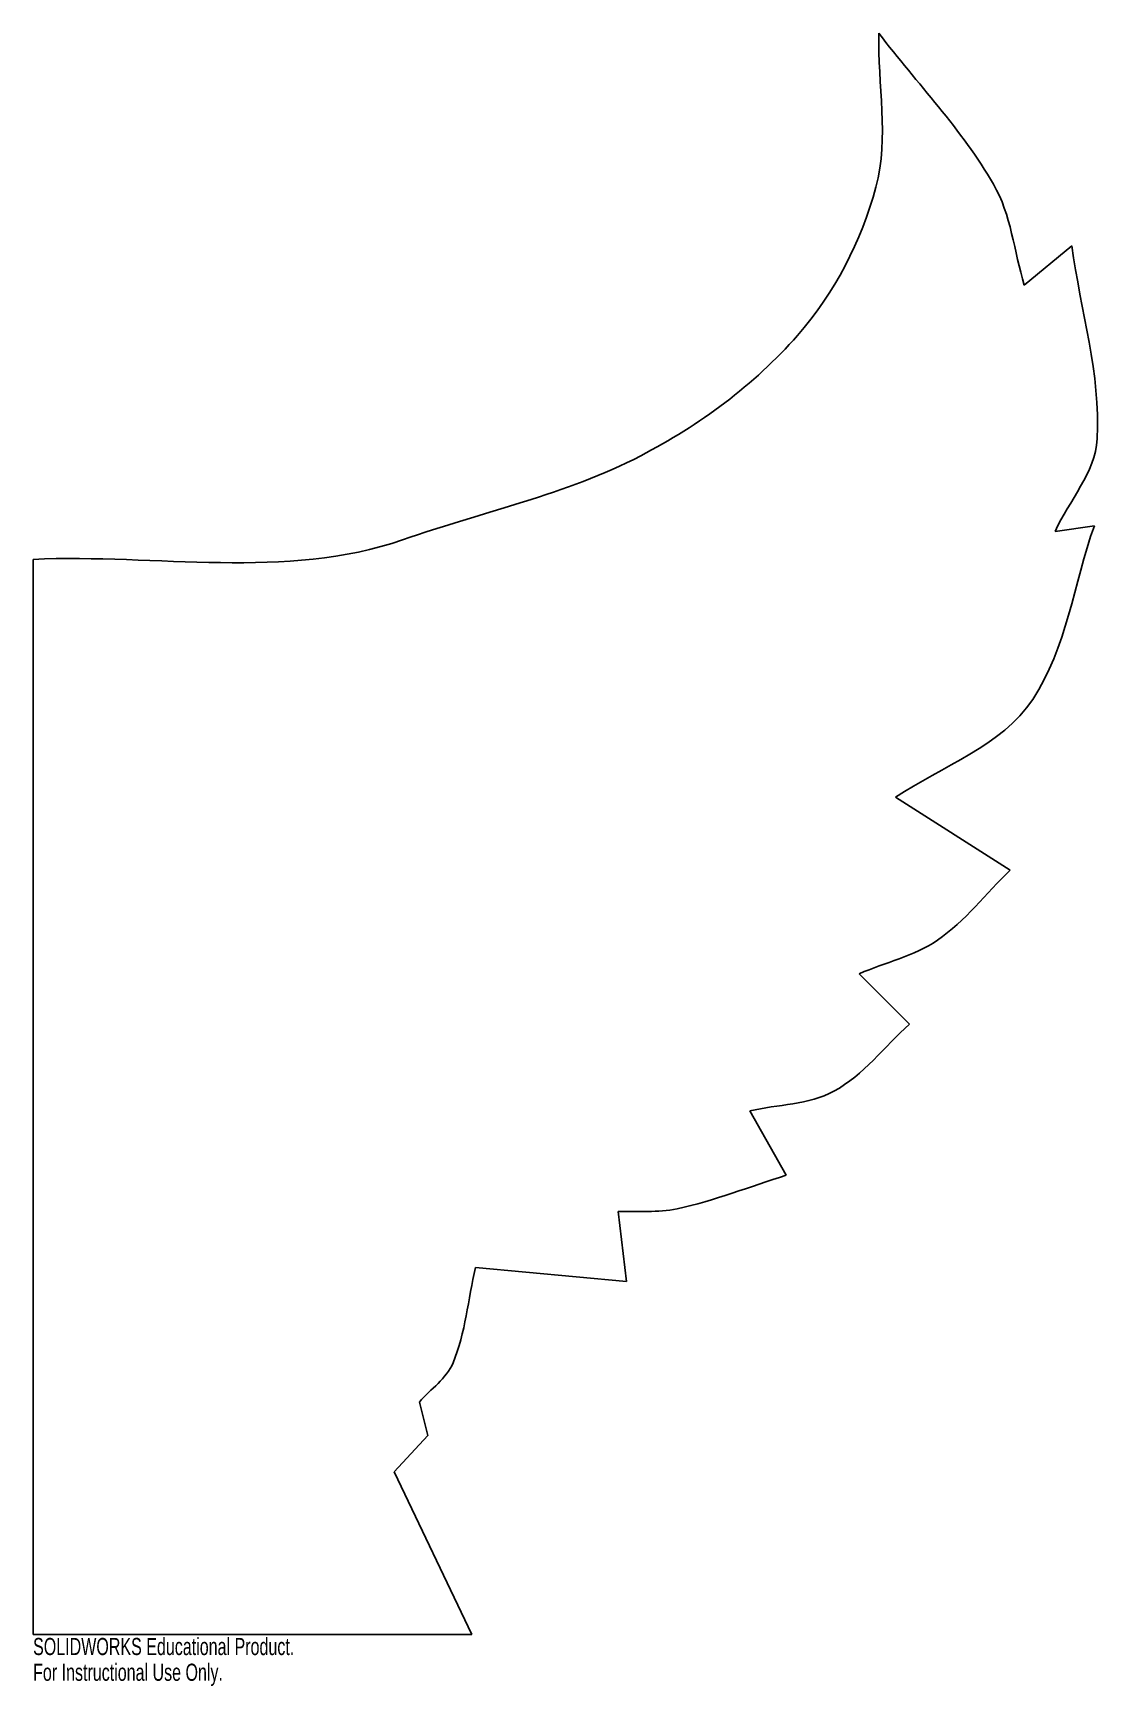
# Model space of a CAD drawing. Header units: inches. Extents: x 0.5 to 12.4, y -0.6 to 17.8.
import ezdxf

# ---------------------------------------------------------------- set-up
doc = ezdxf.new("R2010")
doc.units = ezdxf.units.IN
doc.header["$MEASUREMENT"] = 0
doc.styles.add('SLDTEXTSTYLE0', font='TXT', dxfattribs={"width": 0.7})

msp = doc.modelspace()

# ---------------------------------------------------------------- linework, layer by layer
at = {"color": 7, "linetype": 'Continuous', "lineweight": 25}
for p, q in [((12.068, 15.427), (11.539, 14.991)), ((12.317, 12.317), (11.881, 12.254)), ((0.529, 11.943), (0.529, 0)), ((11.383, 8.491), (10.108, 9.3)), ((10.264, 6.78), (9.704, 7.34)), ((8.895, 5.101), (8.491, 5.816)), ((7.122, 3.919), (7.029, 4.696)), ((5.443, 4.074), (7.122, 3.919)), ((4.914, 2.208), (4.821, 2.581)), ((4.541, 1.804), (4.914, 2.208)), ((5.404, 0), (4.541, 1.804)), ((0.529, 0), (5.404, 0))]:
    msp.add_line(p, q, dxfattribs=at)
for points, knots in [([(9.922, 17.791), (9.911, 17.22), (10.038, 16.631), (9.891, 16.08), (9.729, 15.48), (9.429, 14.899), (9.02, 14.431), (8.538, 13.881), (7.928, 13.431), (7.278, 13.094), (6.448, 12.664), (5.517, 12.468), (4.634, 12.161), (3.34, 11.71), (1.898, 12.007), (0.529, 11.943)], [0, 0, 0, 0, 1, 1, 1, 2, 2, 2, 3, 3, 3, 4, 4, 4, 5, 5, 5, 5]), ([(11.539, 14.991), (11.425, 15.365), (11.392, 15.773), (11.197, 16.111), (10.845, 16.72), (10.347, 17.231), (9.922, 17.791)], [0, 0, 0, 0, 1, 1, 1, 2, 2, 2, 2]), ([(11.881, 12.254), (12.037, 12.596), (12.326, 12.906), (12.348, 13.281), (12.39, 14.001), (12.161, 14.711), (12.068, 15.427)], [0, 0, 0, 0, 1, 1, 1, 2, 2, 2, 2]), ([(10.108, 9.3), (10.628, 9.646), (11.287, 9.868), (11.632, 10.388), (12.009, 10.957), (12.088, 11.674), (12.317, 12.317)], [0, 0, 0, 0, 1, 1, 1, 2, 2, 2, 2]), ([(9.704, 7.34), (9.994, 7.465), (10.314, 7.535), (10.575, 7.713), (10.883, 7.925), (11.114, 8.232), (11.383, 8.491)], [0, 0, 0, 0, 1, 1, 1, 2, 2, 2, 2]), ([(8.491, 5.816), (8.802, 5.889), (9.143, 5.881), (9.424, 6.034), (9.753, 6.213), (9.984, 6.531), (10.264, 6.78)], [0, 0, 0, 0, 1, 1, 1, 2, 2, 2, 2]), ([(7.029, 4.696), (7.247, 4.707), (7.469, 4.681), (7.682, 4.728), (8.096, 4.817), (8.491, 4.976), (8.895, 5.101)], [0, 0, 0, 0, 1, 1, 1, 2, 2, 2, 2]), ([(4.821, 2.581), (4.945, 2.727), (5.121, 2.84), (5.194, 3.017), (5.333, 3.351), (5.36, 3.722), (5.443, 4.074)], [0, 0, 0, 0, 1, 1, 1, 2, 2, 2, 2])]:
    msp.add_open_spline(points, degree=3, knots=knots, dxfattribs=at)

# ---------------------------------------------------------------- texts
at = {"color": 7, "linetype": 'Continuous', "char_height": 0.1903, "attachment_point": 1, "style": 'SLDTEXTSTYLE0'}
for s, insert in [('SOLIDWORKS Educational Product.', (0.529, -0.04)), ('For Instructional Use Only.', (0.529, -0.326))]:
    msp.add_mtext(s, dxfattribs=dict(at, insert=insert))

doc.saveas('drawing.dxf')
